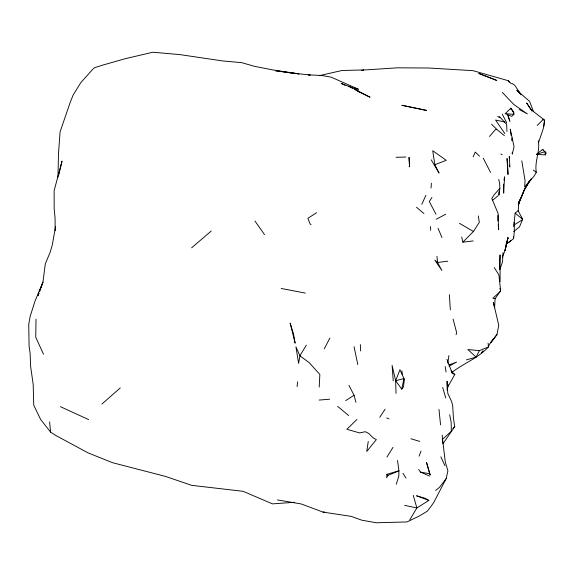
<?xml version="1.0" encoding="UTF-8"?>
<svg xmlns="http://www.w3.org/2000/svg" width="575" height="575" viewBox="0 0 575 575"><rect width="100%" height="100%" fill="white"/><g stroke="black" fill="none" stroke-linecap="round" stroke-linejoin="round"><path stroke-width="0.86" d="M36.002 319.211L35.758 337.266L43.513 354.236M538.322 142.485L538.358 140.875C540.212 151.477 534.348 161.712 536.317 172.414L533.916 176.353L524.644 186.889L525.047 180.579L521.784 160.77M442.477 442.779L442.276 435.146M55.401 230.697L55.48 228.167M497.914 220.944L498.202 213.72L491.769 198.404L494.241 194.695L499.855 188.298L499.661 183.461L498.726 179.443M499.38 269.445L500.049 254.869L500.113 281.563M502.967 252.648L502.55 261.711L499.848 269.567M500.581 290.835L495.089 298.756L494.586 307.833L493.443 302.565L498.748 325.292L496.973 334.542L489.268 344.59L488.477 346.926C478.105 358.232 463.515 363.357 451.727 372.528M319.197 387.083L319.858 374.447L309.178 362.631L299.906 355.81L295.945 346.818L298.598 363.393L299.906 355.81L306.338 345.108M431.07 188.025L431.379 183.202M495.089 298.756L492.883 298.209L500.458 291.338L500.545 290.023L498.899 274.872L494.263 267.562M396.268 484.243L398.791 476.193L398.935 470.796L386.91 474.303L386.644 477.703L387.974 475.381L398.935 470.796L397.526 460.453M447.185 390.482L447.084 381.203L447.796 393.401L451.749 401.882L452.669 405.548L453.416 417.845L454.71 426.686L442.93 443.792M518.219 210.896L518.923 201.789L518.334 204.269M57.96 177.208L58.477 154.014L60.066 131.927L70.33 102.012L73.219 94.875L80.852 82.57L93.208 68.806L94.695 67.67L101.789 65.385L125.163 58.722L152.821 52.232L179.903 54.603L222.697 60.95L241.601 62.639L254.783 66.398L272.952 69.942L298.914 73.895L275.439 70.711L291.345 73.032L310.155 74.98L308.322 74.872L321.281 75.447L329.022 76.755L331.394 77.251L358.469 89.254L354.423 87.939M513.755 226.536L515.135 213.138L518.161 210.68L522.617 219.312L519.491 226.917L513.583 231.646M447.386 390.497L447.997 384.373M508.774 242.427L513.619 238.546L514.352 231.265L514.187 222.281M509.191 157.952L509.357 156.335L509.867 167.059L509.112 164.996M297.059 386.608L297.627 381.843M543.871 126.349L544.597 120.197L531.365 109.875L526.635 102.997L531.889 110.989M499.855 188.298L498.949 195.177L498.899 191.676M368.266 441.399L366.742 451.483L376.338 439.588L373.074 437.827L368.798 433.514L365.283 431.696L359.627 432.932L346.876 429.266L356.924 419.484M447.76 363.069L448.917 355.544M504.038 180.09L504.548 176.834L503.693 193.135L503.405 184.165M55.538 226.485L52.311 244.936L50.126 252.303L45.296 263.903L42.931 282.181L39.546 291.439L42.931 282.181L34.917 301.343L30.188 316.343L28.75 324.214L29.081 346.042L30.116 353.338L30.64 366.685L33.192 384.359L33.738 405.202L40.667 419.52L50.564 432.098L55.624 435.383L88.04 452.863L112.441 462.667L165.305 476.359L191.705 485.35L243.074 491.309L272.493 503.872L294.292 502.298M277.481 499.927L301.379 503.995L323.021 512.117L351.282 516.379L361.776 520.188L376.323 522.768L406.992 521.942L419.153 516.091L427.376 511.139L431.717 505.389L433.917 502.191L446.2 478.537L447.918 470.817L445.316 462.163L442.556 439.271L451.317 431.272L451.195 422.524L449.693 414.791M393.228 380.873L392.107 365.42L395.65 380.722L401.745 389.11L403.981 378.558L399.963 369.718L395.65 380.722L396.038 393.393M58.823 174.692L62.021 161.129L54.143 190.634L54.172 208.646L55.063 217.832L55.157 230.345M518.291 204.908L519.901 199.834L518.363 203.823M502.291 257.463L504.987 250.549L507.948 237.806L504.987 250.549L507.948 237.806L507.265 241.227L506.115 243.448M329.913 338.021L324.278 348.817M456.076 334.672L456.694 332.796L453.086 319.096M538.581 142.478L543.282 128.62L544.597 120.197L542.886 119.686M419.082 456.162L420.993 451.08M518.413 204.305L523.775 191.166L518.499 203.866L524.271 190.239L529.611 180.78L524.709 188.823M473.153 156.824L475.259 152.052L479.528 156.213M421.813 204.319L425.881 195.327M466.462 359.871L476.064 357.125L479.37 350.664L488.477 346.926L488.074 343.124M447.645 387.205L454.803 374.44L451.044 370.968M545.251 154.883L546.25 153.058L542.577 149.45L536.468 154.38L545.251 154.883L545.086 151.635L536.468 154.38M409.767 519.857L416.875 507.955L428.813 500.423L425.385 498.36L416.559 495.794L428.813 500.423M446.2 478.537L439.552 487.284L435.656 490.489M386.961 457.046L393.027 447.321M523.573 190.878L531.178 178.875M461.682 236.95L462.861 242.176L473.448 231.481L479.32 222.295L478.328 215.941M379.766 417.263L385.106 409.177M431.933 197.491L429.273 201.48L435.972 214.245M401.745 389.11L403.463 386.853L404.383 379.543L403.981 378.558L395.65 380.722M481.476 352.82L483.072 350.728M496.973 334.542L490.87 342.355L494.867 337.662L492.847 339.236M489.497 136.455L495.528 129.476L496.857 129.454L504.368 135.614M537.244 125.429L543.433 119.226M452.899 428.468L454.71 426.686M505.224 113.677L510.873 108.157L513.82 112.513L513.906 114.324L511.714 116.315L505.224 113.677L513.906 114.324L513.259 112.082L510.873 108.157L511.038 109.789M409.544 166.06L409.105 166.47L409.558 166.779L409.055 157.464L409.558 166.779M101.904 404.06L120.276 387.909M191.64 247.811L211.212 231.042M492.365 200.409L498.137 195.716M506.029 244.397L510.816 240.666M345.733 400.595L354.049 395.255L348.924 385.329M316.595 212.714L307.877 218.299L310.04 223.776L311.039 224.732M514.057 225.005L522.416 219.729M449.053 366.16L456.593 362.063L449.046 364.938M436.159 219.262L445.754 214.195M499.05 117.372L499.833 117.063L506.632 124.322L506.963 131.459M434.865 164.709L446.236 160.31L432.723 150.736L434.865 164.709L439.048 173.089L431.236 159.828M319.269 75.67L341.917 70.509L366.138 69.87L397.361 67.821L428.67 68.008L472.938 70.66L508.3 80.716L511.34 83.77M447.788 261.194L437.553 262.48L434.851 260.137L441.88 270.473L437.553 262.48L436.935 256.256M462.861 242.176L473.189 240.918M319.103 400.071L329.633 399.215M323.021 512.117L324.746 512.045M396.024 157.291L405.871 157.04M479.37 350.664L467.849 349.514L476.064 357.125M418.679 469.408L420.497 472.097L429.647 473.764L430.287 475.029L426.535 462.458L429.647 473.764M281.175 288.47L305.347 293.085M404.649 505.36L416.875 507.955L413.267 495.341M504.62 121.958L495.564 120.038L504.857 133.572M497.691 116.524L499.833 117.063M410.938 438.768L419.743 441.392M454.803 374.44L452.396 373.534L446.912 359.317M386.738 417.96L388.937 418.88M420.497 472.097L429.554 476.05M60.389 406.654L88.672 419.613M345.122 85.294L341.097 83.375L353.79 88.32L359.576 91.942L354.171 89.075M357.995 91.447L370.056 97.211L354.293 89.06M352.712 88.248L348.773 86.207L352.633 88.255M519.225 109.509L527.383 113.9L513.813 104.499L502.327 92.395M459.425 223.316L473.448 231.481M500.854 153.956L502.09 154.768M512.038 83.447L514.718 85.244L518.887 91.418M533.327 170.028L536.317 172.414M515.135 213.138L522.617 219.312M416.487 207.266L423.94 213.577M337.597 406.324L348.615 415.517M542.577 149.45L543.799 150.65M491.524 124.214L496.857 129.454M386.91 474.303L387.974 475.381M520.008 93.538L516.803 90.232L529.518 101.265L533.37 111.27M254.977 221.052L264.514 234.6M402.982 473.354L406.022 478.113M521.008 94.853L519.11 91.835L519.8 93.43M508.3 80.716L509.234 82.211M483.244 158.161L490.59 172.478M502.241 114.08L506.762 122.971M440.874 456.802L444.885 465.671M438.071 228.311L441.938 237.561M499.905 288.47L500.358 290.044M442.7 387.413L445.718 397.878M354.049 395.255L355.954 402.32M354.056 346.668L357.794 364.536M511.067 135.377L510.255 129.188L514.064 146.69L512.275 154.114L512.246 152.317M450.354 309.868L449.355 294.673M445.201 366.527L446.063 371.996M438.984 409.414L440.558 424.918M401.918 370.868L402.263 374.418M49.601 421.834L50.564 432.098M498.216 224.415L498.669 229.626L497.986 215.467M513.525 236.756L513.619 238.546M512.023 137.957L512.145 140.638M360.353 344.598L360.611 350.915M430.553 226.514L430.646 230.309M512.038 138.855L512.066 140.652M38.935 293.092L38.015 295.607L38.935 293.106M363.623 70.114L361.862 70.481L363.623 70.114M426.377 110.386L401.975 105.304L426.377 110.386M494.04 79.278L478.817 73.471L496.829 80.478L494.04 79.278M509.587 120.268L507.876 115.244L509.881 121.325L509.587 120.268M293.48 333.752L290.138 323.064L295.126 343.153L293.48 333.752M507.617 166.333L507.049 158.477L508.02 174.534L507.617 166.333"/></g></svg>
